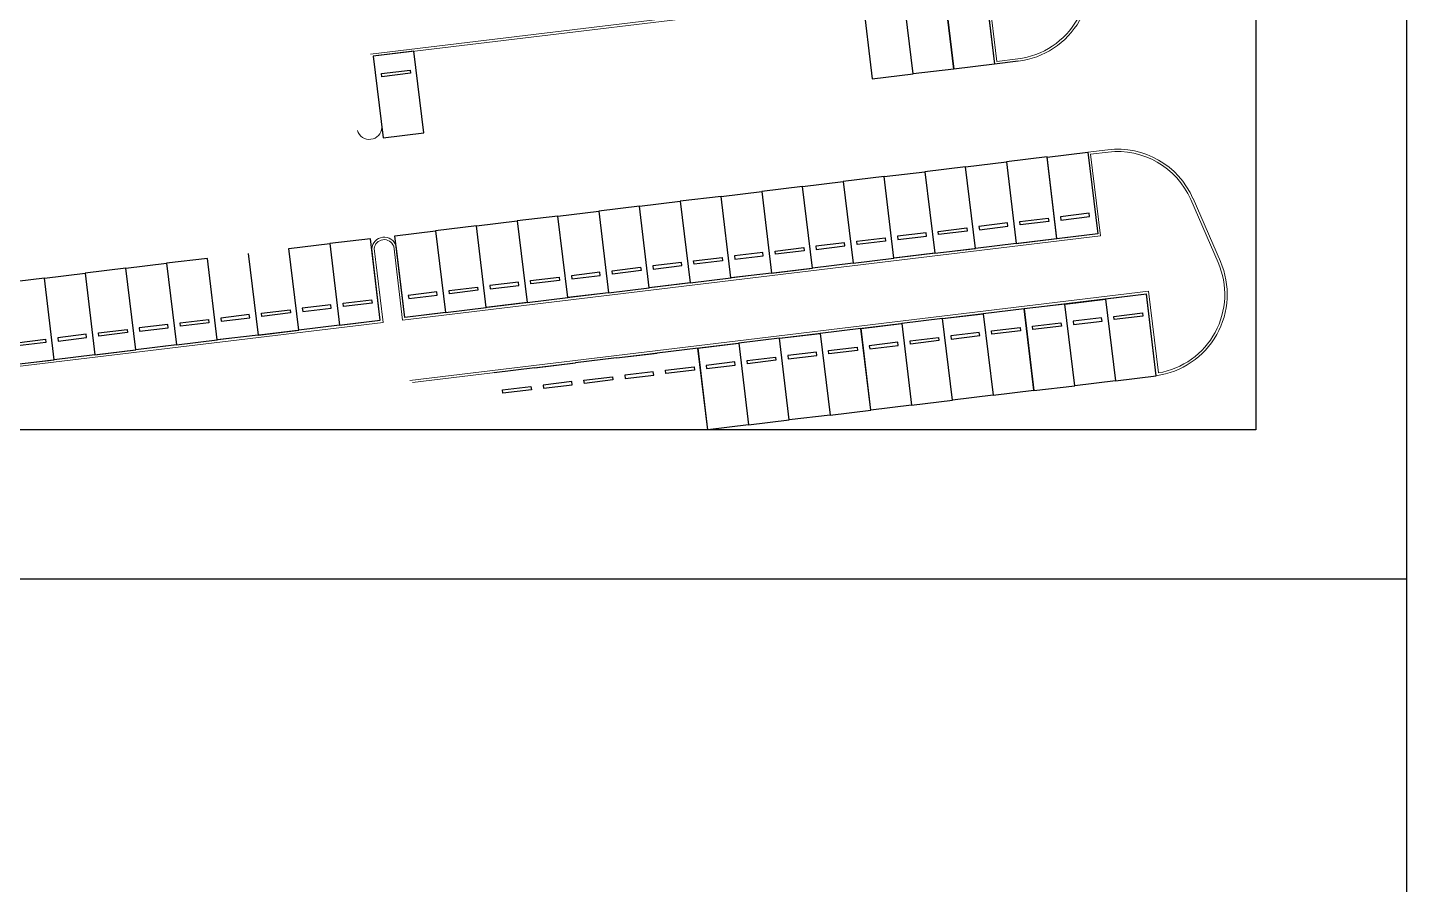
# Model space of a CAD drawing. Extents: x -15449 to 527173, y -170839 to 146543.
# Drawn here: x 15541.28 to 15569.49, y 7770.36 to 7787.88 of the extents above; entities that cross this region are included whole.
import ezdxf

# ---------------------------------------------------------------- set-up
doc = ezdxf.new("R2010")
doc.units = 0
doc.header["$LTSCALE"] = 8
doc.layers.get('0').update_dxf_attribs({"color": 1, "linetype": 'CONTINUOUS'})
for name, color, linetype, lineweight in [('G-ANNO-TTLB', 7, 'CONTINUOUS', 9), ('G-IMPT', 7, 'CONTINUOUS', 30), ('Micron SGP Titleblock CAD template EDI$0$G-ANNO-TTLB', 7, 'CONTINUOUS', 30), ('X-F10A-LAY-S0-00-ASITE-001_EXTG_ROOF$0$A-_ROAD----_E', 9, 'CONTINUOUS', 20)]:
    doc.layers.add(name, color=color, linetype=linetype, lineweight=lineweight)
doc.layers.add('X-F10A-LAY-S0-00-ASITE-001_EXTG_ROOF$0$A-PARKING-LOT', color=8, linetype='CONTINUOUS')

# ---------------------------------------------------------------- blocks, each defined once
blk = doc.blocks.new('A$Cf1db08be')
for p, q in [((94.333, 71.334), (94.333, 7.374)), ((94.333, 71.334), (94.333, 7.374)), ((94.333, 69.231), (94.333, 0.001)), ((94.333, 0.001), (0, 0.001))]:
    blk.add_line(p, q)
blk.add_lwpolyline([(0, 71.334), (94.333, 71.334), (94.333, 0.001), (0, 0.001)], close=True)
at = {"layer": 'G-IMPT'}
for p, q in [((94.333, 71.334), (94.333, 7.374)), ((88.989, 7.477), (88.155, 7.376)), ((89.472, 7.535), (88.989, 7.477))]:
    blk.add_line(p, q, dxfattribs=at)
at = {"layer": 'X-F10A-LAY-S0-00-ASITE-001_EXTG_ROOF$0$A-_ROAD----_E'}
for p, q in [((88.832, 9.205), (76.219, 7.681)), ((88.788, 9.148), (76.276, 7.637)), ((88.788, 9.148), (88.989, 7.477)), ((88.832, 9.205), (89.033, 7.533)), ((88.989, 7.477), (88.155, 7.376)), ((88.989, 7.477), (89.472, 7.535)), ((89.471, 7.535), (88.989, 7.477)), ((89.033, 7.533), (89.469, 7.585)), ((90.899, 5.678), (91.308, 5.727)), ((91.1, 4.011), (90.899, 5.678)), ((90.955, 5.634), (91.314, 5.677)), ((91.156, 3.967), (90.955, 5.634)), ((93.564, 3.419), (93.003, 4.709)), ((93.61, 3.44), (93.05, 4.729)), ((91.156, 3.967), (76.877, 2.243)), ((91.1, 4.011), (76.921, 2.299)), ((76.244, 3.698), (76.42, 2.239)), ((76.294, 3.705), (76.476, 2.195)), ((76.877, 2.243), (76.694, 3.753)), ((76.921, 2.299), (76.744, 3.759)), ((92.14, 2.833), (77.025, 1.009)), ((92.14, 2.833), (92.341, 1.162)), ((92.096, 2.777), (77.081, 0.965)), ((92.096, 2.777), (92.297, 1.105)), ((64.699, 0.773), (76.476, 2.195)), ((64.743, 0.829), (76.42, 2.239))]:
    blk.add_line(p, q, dxfattribs=at)
for centre, radius, start, end in [((89.271, 9.203), 1.63, 276.8551, 23.5082), ((89.271, 9.203), 1.68, 276.8551, 23.5082), ((76.196, 6.193), 0.256, 197.1956, 356.5778), ((91.509, 4.058), 1.68, 23.5082, 96.8615), ((91.509, 4.058), 1.63, 23.5082, 96.8615), ((76.5, 3.683), 0.256, 17.272, 176.4943), ((76.5, 3.681), 0.207, 20.1482, 173.6181), ((92.07, 2.769), 1.68, 277.7955, 23.5082), ((92.07, 2.769), 1.63, 279.5967, 23.5082)]:
    blk.add_arc(centre, radius, start, end, dxfattribs=at)
at = {"layer": 'X-F10A-LAY-S0-00-ASITE-001_EXTG_ROOF$0$A-PARKING-LOT'}
for p, q in [((87.954, 9.045), (88.155, 7.376)), ((88.155, 7.376), (87.954, 9.044)), ((88.788, 9.145), (88.989, 7.477)), ((86.286, 8.843), (86.487, 7.175)), ((87.321, 7.276), (87.12, 8.944)), ((87.321, 7.276), (87.12, 8.944)), ((77.109, 7.738), (76.275, 7.637)), ((76.275, 7.637), (76.478, 5.969)), ((77.312, 6.07), (77.109, 7.738)), ((88.155, 7.376), (87.321, 7.276)), ((88.989, 7.477), (88.155, 7.376)), ((86.487, 7.175), (87.321, 7.276)), ((76.478, 5.969), (77.312, 6.07)), ((90.065, 5.575), (90.899, 5.676)), ((90.899, 5.676), (91.101, 4.008)), ((88.397, 5.377), (87.563, 5.276)), ((88.397, 5.377), (89.231, 5.478)), ((88.598, 3.709), (88.397, 5.377)), ((88.598, 3.709), (88.397, 5.377)), ((90.065, 5.578), (89.231, 5.478)), ((89.231, 5.478), (89.432, 3.81)), ((89.231, 5.478), (89.432, 3.81)), ((90.266, 3.91), (90.065, 5.578)), ((90.267, 3.907), (90.065, 5.575)), ((86.728, 5.176), (85.894, 5.075)), ((86.728, 5.176), (87.563, 5.276)), ((86.93, 3.507), (86.728, 5.176)), ((86.93, 3.507), (86.728, 5.176)), ((87.563, 5.276), (87.764, 3.608)), ((87.563, 5.276), (87.764, 3.608)), ((83.392, 4.773), (84.226, 4.874)), ((85.06, 4.974), (84.226, 4.874)), ((84.226, 4.874), (84.428, 3.205)), ((84.226, 4.874), (84.428, 3.205)), ((85.06, 4.974), (85.894, 5.075)), ((85.262, 3.306), (85.06, 4.974)), ((85.262, 3.306), (85.06, 4.974)), ((85.894, 5.075), (86.096, 3.407)), ((85.894, 5.075), (86.096, 3.407)), ((81.724, 4.572), (80.89, 4.471)), ((81.724, 4.572), (82.558, 4.672)), ((81.925, 2.903), (81.724, 4.572)), ((81.925, 2.903), (81.724, 4.572)), ((83.392, 4.773), (82.558, 4.672)), ((82.558, 4.672), (82.759, 3.004)), ((82.558, 4.672), (82.759, 3.004)), ((83.593, 3.105), (83.392, 4.773)), ((83.593, 3.105), (83.392, 4.773)), ((78.387, 4.169), (79.222, 4.269)), ((80.056, 4.37), (79.222, 4.269)), ((79.222, 4.269), (79.423, 2.601)), ((79.222, 4.269), (79.423, 2.601)), ((80.056, 4.37), (80.89, 4.471)), ((80.257, 2.702), (80.056, 4.37)), ((80.257, 2.702), (80.056, 4.37)), ((80.89, 4.471), (81.091, 2.803)), ((80.89, 4.471), (81.091, 2.803)), ((76.719, 3.967), (77.553, 4.068)), ((76.921, 2.299), (76.719, 3.967)), ((78.387, 4.169), (77.553, 4.068)), ((77.553, 4.068), (77.755, 2.4)), ((77.553, 4.068), (77.755, 2.4)), ((78.589, 2.501), (78.387, 4.169)), ((78.589, 2.501), (78.387, 4.169)), ((91.101, 4.008), (90.267, 3.907)), ((74.551, 3.706), (75.385, 3.806)), ((74.752, 2.037), (74.551, 3.706)), ((74.752, 2.037), (74.551, 3.706)), ((76.219, 3.907), (75.385, 3.806)), ((75.385, 3.806), (75.586, 2.138)), ((75.385, 3.806), (75.586, 2.138)), ((76.42, 2.239), (76.219, 3.907)), ((87.764, 3.608), (88.598, 3.709)), ((89.432, 3.81), (88.598, 3.709)), ((89.432, 3.81), (90.266, 3.91)), ((71.214, 3.303), (72.048, 3.404)), ((72.882, 3.504), (72.048, 3.404)), ((72.048, 3.404), (72.25, 1.735)), ((72.048, 3.404), (72.25, 1.735)), ((73.084, 1.836), (72.882, 3.504)), ((73.084, 1.836), (72.882, 3.504)), ((73.717, 3.605), (73.918, 1.937)), ((73.717, 3.605), (73.918, 1.937)), ((86.096, 3.407), (85.262, 3.306)), ((86.096, 3.407), (86.93, 3.507)), ((87.764, 3.608), (86.93, 3.507)), ((69.546, 3.101), (70.38, 3.202)), ((71.214, 3.303), (70.38, 3.202)), ((70.38, 3.202), (70.581, 1.534)), ((70.38, 3.202), (70.581, 1.534)), ((71.416, 1.635), (71.214, 3.303)), ((71.416, 1.635), (71.214, 3.303)), ((82.759, 3.004), (83.593, 3.105)), ((84.428, 3.205), (83.593, 3.105)), ((84.428, 3.205), (85.262, 3.306)), ((69.546, 3.101), (68.712, 3.001)), ((69.747, 1.433), (69.546, 3.101)), ((69.747, 1.433), (69.546, 3.101)), ((81.091, 2.803), (81.925, 2.903)), ((82.759, 3.004), (81.925, 2.903)), ((79.423, 2.601), (78.589, 2.501)), ((79.423, 2.601), (80.257, 2.702)), ((81.091, 2.803), (80.257, 2.702)), ((90.429, 2.57), (89.595, 2.47)), ((90.428, 2.57), (91.262, 2.671)), ((90.629, 0.902), (90.428, 2.57)), ((90.629, 0.902), (90.429, 2.57)), ((92.096, 2.771), (91.262, 2.671)), ((91.262, 2.671), (91.464, 1.002)), ((91.262, 2.671), (91.464, 1.002)), ((92.298, 1.103), (92.096, 2.771)), ((77.755, 2.4), (76.921, 2.299)), ((77.755, 2.4), (78.589, 2.501)), ((87.925, 2.272), (87.091, 2.172)), ((87.924, 2.272), (88.758, 2.374)), ((88.127, 0.604), (87.924, 2.272)), ((88.127, 0.604), (87.925, 2.272)), ((89.592, 2.475), (88.758, 2.374)), ((88.758, 2.374), (88.961, 0.705)), ((88.758, 2.374), (88.961, 0.705)), ((89.795, 0.807), (89.592, 2.475)), ((89.595, 2.47), (89.795, 0.802)), ((73.918, 1.937), (74.752, 2.037)), ((75.586, 2.138), (74.752, 2.037)), ((75.586, 2.138), (76.42, 2.239)), ((86.256, 2.071), (85.422, 1.969)), ((86.458, 0.403), (86.256, 2.071)), ((86.257, 2.071), (87.091, 2.172)), ((86.458, 0.403), (86.257, 2.071)), ((87.091, 2.172), (87.293, 0.503)), ((87.091, 2.172), (87.293, 0.503)), ((72.25, 1.735), (71.416, 1.635)), ((72.25, 1.735), (73.084, 1.836)), ((73.918, 1.937), (73.084, 1.836)), ((82.921, 1.668), (83.755, 1.769)), ((84.589, 1.87), (83.755, 1.769)), ((83.755, 1.769), (83.956, 0.101)), ((83.755, 1.769), (83.956, 0.101)), ((84.79, 0.201), (84.589, 1.87)), ((84.59, 1.87), (85.424, 1.97)), ((84.79, 0.201), (84.59, 1.87)), ((85.422, 1.969), (85.624, 0.301)), ((85.424, 1.97), (85.624, 0.301)), ((68.913, 1.333), (69.747, 1.433)), ((70.581, 1.534), (69.747, 1.433)), ((70.581, 1.534), (71.416, 1.635)), ((81.252, 1.468), (80.418, 1.367)), ((81.254, 1.468), (82.088, 1.568)), ((82.922, 1.668), (82.088, 1.568)), ((83.122, 0), (82.921, 1.668)), ((83.122, 0), (82.922, 1.668)), ((79.584, 1.267), (78.75, 1.166)), ((79.584, 1.267), (80.418, 1.367)), ((89.795, 0.802), (90.629, 0.902)), ((91.464, 1.002), (90.629, 0.902)), ((91.464, 1.002), (92.298, 1.103)), ((87.293, 0.503), (88.127, 0.604)), ((88.961, 0.705), (88.127, 0.604)), ((88.961, 0.705), (89.795, 0.807)), ((85.624, 0.301), (84.79, 0.201)), ((85.624, 0.301), (86.458, 0.403)), ((87.293, 0.503), (86.458, 0.403)), ((83.956, 0.101), (83.122, 0)), ((83.956, 0.101), (84.79, 0.201))]:
    blk.add_line(p, q, dxfattribs=at)
for points in [[(76.445, 7.285), (77.029, 7.356), (77.037, 7.289), (76.453, 7.218)], [(90.097, 4.262), (89.513, 4.192), (89.505, 4.258), (90.089, 4.329)], [(90.347, 4.289), (90.931, 4.36), (90.923, 4.426), (90.339, 4.356)], [(87.011, 3.89), (87.595, 3.96), (87.587, 4.027), (87.003, 3.956)], [(88.429, 4.061), (87.845, 3.99), (87.837, 4.057), (88.421, 4.127)], [(88.679, 4.091), (89.263, 4.161), (89.255, 4.228), (88.671, 4.158)], [(85.092, 3.658), (84.508, 3.588), (84.5, 3.654), (85.084, 3.725)], [(85.342, 3.688), (85.926, 3.759), (85.918, 3.825), (85.334, 3.755)], [(86.76, 3.859), (86.177, 3.789), (86.169, 3.856), (86.752, 3.926)], [(82.006, 3.285), (82.59, 3.356), (82.582, 3.423), (81.998, 3.352)], [(83.424, 3.457), (82.84, 3.386), (82.832, 3.453), (83.416, 3.523)], [(83.674, 3.487), (84.258, 3.557), (84.25, 3.624), (83.666, 3.554)], [(80.088, 3.054), (79.504, 2.983), (79.496, 3.05), (80.08, 3.121)], [(80.338, 3.084), (80.922, 3.155), (80.914, 3.221), (80.33, 3.151)], [(81.756, 3.255), (81.172, 3.185), (81.164, 3.251), (81.748, 3.322)], [(78.419, 2.852), (77.836, 2.782), (77.828, 2.849), (78.411, 2.919)], [(78.67, 2.883), (79.254, 2.953), (79.245, 3.02), (78.662, 2.949)], [(74.833, 2.42), (75.417, 2.49), (75.409, 2.557), (74.825, 2.486)], [(76.251, 2.591), (75.667, 2.52), (75.659, 2.587), (76.243, 2.657)], [(77.001, 2.681), (77.585, 2.752), (77.577, 2.819), (76.993, 2.748)], [(73.165, 2.218), (73.748, 2.289), (73.74, 2.355), (73.157, 2.285)], [(74.583, 2.389), (73.999, 2.319), (73.991, 2.386), (74.575, 2.456)], [(91.181, 2.289), (90.597, 2.218), (90.606, 2.151), (91.189, 2.222)], [(91.432, 2.319), (92.015, 2.389), (92.024, 2.323), (91.44, 2.252)], [(71.246, 1.987), (70.662, 1.916), (70.654, 1.983), (71.238, 2.053)], [(71.496, 2.017), (72.08, 2.087), (72.072, 2.154), (71.488, 2.083)], [(72.914, 2.188), (72.33, 2.117), (72.322, 2.184), (72.906, 2.255)], [(88.677, 1.991), (88.094, 1.92), (88.102, 1.854), (88.686, 1.925)], [(88.928, 2.022), (89.511, 2.093), (89.52, 2.026), (88.936, 1.955)], [(89.764, 2.118), (90.348, 2.188), (90.356, 2.121), (89.772, 2.051)], [(69.578, 1.785), (68.994, 1.715), (68.986, 1.781), (69.57, 1.852)], [(69.828, 1.815), (70.412, 1.886), (70.404, 1.953), (69.82, 1.882)], [(87.01, 1.79), (86.426, 1.719), (86.434, 1.652), (87.018, 1.723)], [(87.261, 1.82), (87.844, 1.89), (87.852, 1.823), (87.269, 1.753)], [(83.924, 1.417), (84.508, 1.487), (84.516, 1.421), (83.932, 1.35)], [(85.343, 1.588), (84.759, 1.518), (84.767, 1.451), (85.351, 1.521)], [(85.591, 1.618), (86.175, 1.689), (86.183, 1.622), (85.6, 1.551)], [(82.007, 1.186), (81.423, 1.116), (81.431, 1.049), (82.015, 1.12)], [(82.257, 1.216), (82.841, 1.286), (82.849, 1.22), (82.265, 1.15)], [(83.674, 1.387), (83.09, 1.316), (83.098, 1.25), (83.682, 1.32)], [(78.919, 0.814), (79.503, 0.885), (79.511, 0.818), (78.927, 0.747)], [(80.337, 0.985), (79.753, 0.915), (79.762, 0.848), (80.345, 0.919)], [(80.588, 1.015), (81.171, 1.086), (81.18, 1.019), (80.596, 0.949)]]:
    blk.add_lwpolyline(points, close=True, dxfattribs=at)
blk = doc.blocks.new('Micron SGP Titleblock CAD template EDI$0$MU_SGP_ANTitleblock_A1_Type01_v1_1 - A1-419101-sample')
at = {"layer": 'Micron SGP Titleblock CAD template EDI$0$G-ANNO-TTLB'}
for p, q in [((829, 583), (829, 9)), ((829, 583), (829, 9)), ((829, 309), (728.5, 309))]:
    blk.add_line(p, q, dxfattribs=at)
blk.add_blockref('A$Cf1db08be', (731.583, 312.055))
blk = doc.blocks.new('Micron SGP Titleblock CAD template EDI')
at = {"layer": 'Micron SGP Titleblock CAD template EDI$0$G-ANNO-TTLB'}
blk.add_blockref('Micron SGP Titleblock CAD template EDI$0$MU_SGP_ANTitleblock_A1_Type01_v1_1 - A1-419101-sample', (-3.846, 118.854), dxfattribs=at)

msp = doc.modelspace()

# ---------------------------------------------------------------- linework, layer by layer
at = {"layer": 'G-ANNO-TTLB'}
msp.add_line((15569.4918, 8050.5989), (15569.4918, 7476.5989), dxfattribs=at)

# ---------------------------------------------------------------- next in the draw order: block references
msp.add_blockref('Micron SGP Titleblock CAD template EDI', (14744.3378, 7348.7447))

doc.saveas('drawing.dxf')
